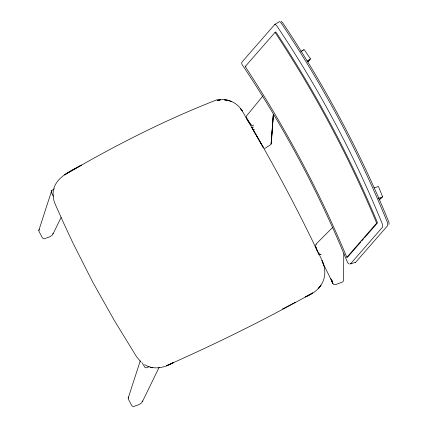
<?xml version="1.0" encoding="UTF-8"?>
<svg xmlns="http://www.w3.org/2000/svg" width="428" height="428" viewBox="0 0 428 428"><rect width="100%" height="100%" fill="white"/><g stroke="black" fill="none" stroke-linecap="round" stroke-linejoin="round"><path stroke-width="0.64" d="M343.786 253.751L343.561 280.115A2.317 2.263 17.9 0 1 342.106 282.175L335.696 284.599L334.498 284.727L333.391 284.256L323.092 263.477M271.352 142.872L273.321 114.49L271.117 144.022L273.315 115.084M316.988 250.375L315.634 246.41L318.207 252.755L318.919 253.708L320.016 254.195L319.973 254.66L321.161 254.505M319.973 254.66L318.876 254.205L318.919 253.708M54.399 188.871L51.718 190.567L38.83 230.435L39.087 231.585L42.319 237.647L43.137 238.519L44.303 238.867C47.107 237.422 52.51 236.946 53.093 233.196M140.245 360.836L128.181 398.163L128.432 399.319L131.663 405.38L132.482 406.247L133.648 406.6C136.452 405.156 141.861 404.679 142.444 400.929M253.574 125.094L252.44 125.484L251.268 125.26L250.369 124.478L250.439 124.018L246.202 117.192M241.916 62.081L241.708 63.542L242.05 64.5C283.807 126.774 319.315 193.247 347.616 262.685L349.12 263.964M246.132 117.647L246.368 116.475M315.992 244.864L316.051 244.591M388.977 224.459L389.02 222.48C360.43 152.352 324.568 85.226 282.4 22.331L281.148 21.443M242.526 61.878L242.66 61.268L274.765 24.471L279.216 21.742L279.698 21.646L281.121 22.946A1056.732 974.684 41.1 0 1 387.538 222.715L387.725 225.545L355.62 262.343L350.099 263.937M51.718 190.567L51.344 191.696L51.601 192.846L53.361 196.152M38.83 230.435L39.205 229.306M128.181 398.163L128.555 397.04M52.986 234.084L61.092 217.435M142.337 401.812L159.13 367.331M246.432 116.052L262.926 95.926M316.121 244.42L315.42 246.036L315.586 246.913M316.164 243.965L332.722 227.364M302.516 50.932L303.34 49.942L304.244 49.659L310.418 58.813L307.951 61.782M307.7 61.937L310.418 58.813M360.858 241.959L347.691 257.046L346.824 257.34A1099.377 1014.018 41.1 0 0 245.207 66.575L275.049 32.373L275.825 31.913M346.824 257.34L376.667 223.138L377.533 222.844M361.735 240.953L363.49 238.942M364.367 237.936L377.095 223.346M350.516 263.867L382.621 227.075L382.439 224.24A1048.739 967.312 41.1 0 0 276.67 25.675L275.247 24.375L274.765 24.471M382.504 196.789L379.138 199.839L382.589 196.736L378.464 186.56L373.992 187.806M264.595 148.586L270.325 144.899A2.317 2.263 19.2 0 0 271.234 142.289M252.065 127.87L253.189 127.153M253.349 130.374L254.473 129.668M245.207 66.575L245.982 66.11M300.724 51.504L303.34 49.942M307.144 61.022L309.76 59.46M251.306 127.849L253.044 126.854M305.426 296.92L312.782 292.875C265.167 319.588 216.177 343.77 166.23 365.801L173.8 362.393C165.187 367.647 153.641 370.434 144.568 364.656M305.303 296.952C315.281 293.303 324.296 284.871 324.777 273.695C325.473 262.69 317.811 253.681 314.002 243.933C295.015 204.723 274.444 166.289 252.499 128.657L263.45 147.703L242.28 111.029L240.359 108.37L242.28 111.029C237.262 102.303 226.391 97.611 216.6 99.917C163.903 120.503 113.286 146.355 64.473 174.934L81.497 165.101C68.903 171.772 51.301 179.284 53.216 196.613M282.582 308.952L295.283 302.312M149.126 366.71L146.162 367.861L144.996 367.508L142.123 362.784M378.277 198.389L381.797 197.228M355.203 262.412L355.62 262.343M150.447 367.138L152.796 367.636M229.092 100.757L224.481 99.895L228.028 100.409L231.511 101.559M250.439 124.018L251.338 124.805M141.176 362.254L136.644 356.888L114.292 320.417L92.801 282.223L72.878 242.879L63.526 222.79L55.153 204.076L53.917 200.593L53.259 196.96M318.159 253.264L318.876 254.205M246.865 119.289L250.369 124.478M330.801 278.687L332.674 283.304L331.807 280.126L332.674 283.304M322.621 261.941L322.509 261.652L323.819 265.114L323.702 264.814M275.049 32.373A1099.377 1014.018 41.1 0 1 376.667 223.138M276.188 32.464A1100.351 1014.916 41.1 0 1 377.277 222.234M320.963 285.214L318.496 288.419L320.963 285.214M219.302 100.088L217.103 100.543L220.72 99.815L219.302 100.088M322.177 261.123L321.974 260.625L322.915 262.995L322.177 261.123"/></g></svg>
